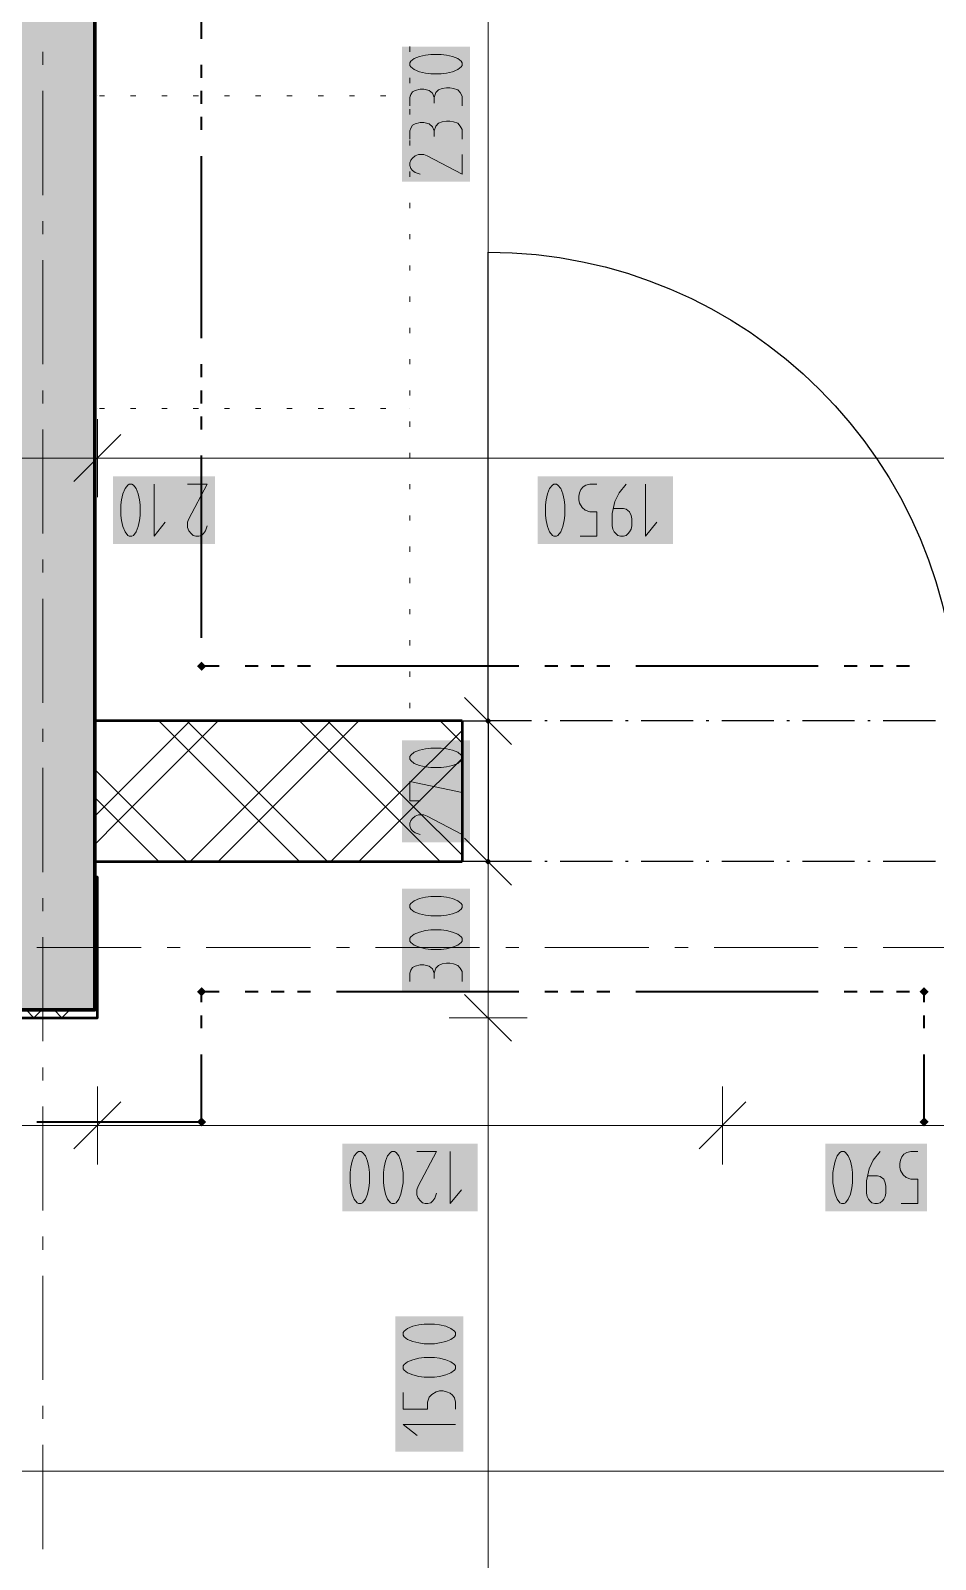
# Model space of a CAD drawing. Header units: millimetres. Extents: x 0 to 594, y 0 to 420.
# Drawn here: x 407.92 to 423.83, y 226.79 to 253.67 of the extents above; entities that cross this region are included whole.
import ezdxf

# ---------------------------------------------------------------- set-up
doc = ezdxf.new("R2010")
doc.units = ezdxf.units.MM
doc.header["$LTSCALE"] = 8
for name, color, linetype in [('PDF_Dvere', 7, 'Continuous'), ('PDF_Koty delkove', 7, 'Continuous'), ('PDF_Nabytek', 7, 'Continuous'), ('PDF_Osy hlavni', 7, 'Continuous'), ('PDF_Pozarni useky', 7, 'Continuous'), ('PDF_Steny akusticke', 7, 'Continuous'), ('PDF_Steny obvodove nosne', 7, 'Continuous')]:
    doc.layers.add(name, color=color, linetype=linetype)

msp = doc.modelspace()

# ---------------------------------------------------------------- linework, layer by layer
at = {"layer": 'PDF_Dvere', "lineweight": 25}
msp.add_lwpolyline([(416.728, 241.533), (415.962, 241.533), (415.962, 249.776, -0.414213), (424.205, 241.533)], format="xyb", dxfattribs=at)
msp.add_lwpolyline([(415.962, 239.06), (415.504, 239.06), (415.504, 241.533), (415.962, 241.533)], close=True, dxfattribs=at)
for points in [[(417.003, 241.533), (416.957, 241.533)], [(418.148, 241.533), (417.232, 241.533)], [(418.423, 241.533), (418.377, 241.533)], [(419.568, 241.533), (418.652, 241.533)], [(419.842, 241.533), (419.797, 241.533)], [(420.987, 241.533), (420.071, 241.533)], [(421.262, 241.533), (421.216, 241.533)], [(422.407, 241.533), (421.491, 241.533)], [(422.682, 241.533), (422.636, 241.533)], [(423.826, 241.533), (422.911, 241.533)], [(416.728, 239.06), (415.962, 239.06)], [(417.003, 239.06), (416.957, 239.06)], [(418.148, 239.061), (417.232, 239.06)], [(418.423, 239.061), (418.377, 239.061)], [(419.568, 239.061), (418.652, 239.061)], [(419.842, 239.061), (419.797, 239.061)], [(420.987, 239.061), (420.071, 239.061)], [(421.262, 239.061), (421.216, 239.061)], [(422.407, 239.061), (421.491, 239.061)], [(422.682, 239.061), (422.636, 239.061)], [(423.826, 239.061), (422.911, 239.061)]]:
    msp.add_lwpolyline(points, dxfattribs=at)
at = {"layer": 'PDF_Dvere', "lineweight": 25, "transparency": 33554559}
for points in [[(416.019, 241.533), (415.962, 241.476), (415.962, 241.591), (415.904, 241.533)], [(416.019, 239.06), (415.962, 239.003), (415.962, 239.118), (415.904, 239.06)]]:
    msp.add_solid(points, dxfattribs=at)
at = {"layer": 'PDF_Koty delkove', "lineweight": 18}
for points in [[(415.962, 145.412), (415.962, 191.116), (415.962, 194.686), (415.962, 196.014), (415.962, 217.354), (415.962, 219.827), (415.962, 222.575), (415.962, 236.313), (415.962, 239.06), (415.962, 241.533), (415.962, 262.873), (415.962, 264.201), (415.962, 313.476)], [(414.588, 252.351), (414.588, 252.497), (414.602, 252.547), (414.634, 252.595), (414.679, 252.62), (414.77, 252.644), (414.831, 252.644)], [(414.831, 252.644), (414.923, 252.62), (414.984, 252.571), (415.015, 252.497), (415.015, 252.4)], [(415.504, 252.351), (415.504, 252.522), (415.473, 252.583), (415.427, 252.632), (415.351, 252.656), (415.289, 252.668), (415.228, 252.668), (415.152, 252.656), (415.092, 252.632), (415.046, 252.583), (415.015, 252.497)], [(414.588, 251.764), (414.588, 251.91), (414.602, 251.959), (414.634, 252.008), (414.679, 252.033), (414.77, 252.057), (414.831, 252.057), (414.923, 252.033), (414.984, 251.984), (415.015, 251.91), (415.015, 251.813)], [(415.504, 251.764), (415.504, 251.935), (415.473, 251.995), (415.427, 252.045), (415.351, 252.069), (415.289, 252.081), (415.228, 252.081), (415.152, 252.069), (415.092, 252.045), (415.046, 251.995), (415.015, 251.91)], [(415.504, 251.494), (415.504, 251.151), (414.893, 251.47), (414.831, 251.494), (414.74, 251.494), (414.679, 251.47), (414.634, 251.433), (414.602, 251.397), (414.588, 251.347), (414.588, 251.299), (414.602, 251.25), (414.634, 251.213), (414.679, 251.176), (414.77, 251.151)], [(409.093, 246.843), (409.093, 246.156), (409.093, 245.469)], [(409.505, 246.568), (408.68, 245.744)], [(427.96, 246.156), (426.952, 246.156), (409.093, 246.156), (407.169, 246.156), (401.353, 246.156), (397.873, 246.156)], [(410.092, 245.698), (410.092, 244.782), (410.287, 245.026)], [(410.679, 245.698), (411.021, 245.698), (410.703, 245.087), (410.679, 245.026), (410.679, 244.934), (410.703, 244.874), (410.74, 244.828), (410.776, 244.797), (410.825, 244.782), (410.874, 244.782), (410.923, 244.797), (410.96, 244.828), (410.996, 244.874), (411.021, 244.964)], [(417.276, 245.529), (417.239, 245.621), (417.19, 245.682), (417.165, 245.698), (417.117, 245.698), (417.092, 245.682), (417.044, 245.621), (417.007, 245.529), (416.983, 245.422), (416.97, 245.331)], [(416.97, 245.331), (416.97, 245.147), (416.983, 245.057), (417.007, 244.95), (417.044, 244.858), (417.092, 244.797), (417.117, 244.782), (417.165, 244.782), (417.19, 244.797), (417.239, 244.858), (417.276, 244.95), (417.3, 245.057), (417.313, 245.147), (417.313, 245.331), (417.3, 245.422), (417.276, 245.529)], [(417.582, 244.782), (417.875, 244.782), (417.875, 245.209), (417.753, 245.209), (417.667, 245.24), (417.618, 245.286), (417.57, 245.362), (417.557, 245.422), (417.557, 245.484), (417.57, 245.545), (417.594, 245.605), (417.631, 245.651), (417.679, 245.682), (417.753, 245.698), (417.875, 245.698)], [(418.389, 245.698), (418.266, 245.545), (418.193, 245.392), (418.144, 245.179), (418.144, 244.964), (418.157, 244.904), (418.181, 244.858), (418.205, 244.828), (418.242, 244.797), (418.291, 244.782), (418.34, 244.782), (418.389, 244.797), (418.426, 244.828), (418.45, 244.858), (418.475, 244.904), (418.487, 244.964), (418.487, 245.087), (418.475, 245.147), (418.45, 245.209), (418.389, 245.255), (418.34, 245.27), (418.169, 245.27)], [(418.732, 245.698), (418.732, 244.782), (418.927, 245.026)], [(416.374, 241.121), (415.549, 241.945)], [(416.649, 241.533), (415.962, 241.533), (415.275, 241.533)], [(415.136, 241.055), (414.953, 241.055), (414.863, 241.043), (414.755, 241.019), (414.664, 240.982), (414.602, 240.934), (414.588, 240.909), (414.588, 240.86), (414.602, 240.835), (414.664, 240.787), (414.755, 240.75), (414.863, 240.725), (414.953, 240.713), (415.136, 240.713)], [(415.136, 240.713), (415.228, 240.725), (415.335, 240.75), (415.427, 240.787), (415.488, 240.835), (415.504, 240.86), (415.504, 240.909), (415.488, 240.934), (415.427, 240.982), (415.335, 241.019), (415.228, 241.043), (415.136, 241.055)], [(414.77, 240.126), (414.588, 240.126), (414.588, 240.468), (415.504, 240.273)], [(415.504, 239.881), (415.504, 239.539), (414.893, 239.857), (414.831, 239.881), (414.74, 239.881), (414.679, 239.857), (414.634, 239.82), (414.602, 239.784), (414.588, 239.734), (414.588, 239.686), (414.602, 239.637), (414.634, 239.6), (414.679, 239.564), (414.77, 239.539)], [(416.374, 238.648), (415.549, 239.473)], [(416.649, 239.06), (415.962, 239.06), (415.275, 239.06)], [(414.755, 238.409), (414.664, 238.372), (414.602, 238.323), (414.588, 238.298), (414.588, 238.25), (414.602, 238.225), (414.664, 238.177), (414.755, 238.14), (414.863, 238.115), (414.953, 238.103), (415.136, 238.103), (415.228, 238.115), (415.335, 238.14), (415.427, 238.177), (415.488, 238.225), (415.504, 238.25), (415.504, 238.298), (415.488, 238.323), (415.427, 238.372), (415.335, 238.409), (415.228, 238.433), (415.136, 238.445)], [(415.136, 238.445), (414.953, 238.445), (414.863, 238.433), (414.755, 238.409)], [(414.588, 236.953), (414.588, 237.1), (414.602, 237.149), (414.634, 237.198), (414.679, 237.223), (414.77, 237.247), (414.831, 237.247), (414.923, 237.223), (414.984, 237.173), (415.015, 237.1), (415.015, 237.002)], [(415.504, 236.953), (415.504, 237.124), (415.473, 237.185), (415.427, 237.234), (415.351, 237.259), (415.289, 237.271), (415.228, 237.271), (415.152, 237.259), (415.092, 237.234), (415.046, 237.185), (415.015, 237.1)], [(416.374, 235.901), (415.549, 236.725)], [(416.649, 236.313), (415.962, 236.313), (415.275, 236.313)], [(409.093, 235.107), (409.093, 234.42), (409.093, 233.733)], [(420.083, 235.107), (420.083, 234.42), (420.083, 233.733)], [(409.505, 234.832), (408.68, 234.008)], [(420.495, 234.832), (419.671, 234.008)], [(523.852, 234.42), (508.294, 234.42), (496.914, 234.42), (492.987, 234.42), (485.294, 234.42), (472.287, 234.42), (466.793, 234.42), (457.634, 234.42), (456.306, 234.42), (425.487, 234.42), (420.083, 234.42), (409.093, 234.42), (398.881, 234.42)], [(414.123, 233.595), (414.123, 233.412), (414.135, 233.321), (414.159, 233.214), (414.196, 233.122), (414.245, 233.061), (414.27, 233.046), (414.318, 233.046), (414.343, 233.061), (414.391, 233.122), (414.428, 233.214), (414.453, 233.321), (414.466, 233.412), (414.466, 233.595), (414.453, 233.686), (414.428, 233.794), (414.391, 233.885), (414.343, 233.946), (414.318, 233.962), (414.27, 233.962), (414.245, 233.946)], [(414.245, 233.946), (414.196, 233.885), (414.159, 233.794), (414.135, 233.686), (414.123, 233.595)], [(414.71, 233.962), (415.053, 233.962), (414.734, 233.351), (414.71, 233.29), (414.71, 233.198), (414.734, 233.138), (414.771, 233.092), (414.807, 233.061), (414.857, 233.046), (414.905, 233.046), (414.954, 233.061), (414.991, 233.092), (415.028, 233.138), (415.053, 233.228)], [(415.297, 233.962), (415.297, 233.046), (415.492, 233.29)], [(422.295, 233.122), (422.332, 233.214), (422.357, 233.321), (422.369, 233.412), (422.369, 233.595), (422.357, 233.686), (422.332, 233.794), (422.295, 233.885), (422.247, 233.946), (422.222, 233.962), (422.173, 233.962), (422.148, 233.946), (422.1, 233.885), (422.063, 233.794), (422.039, 233.686), (422.026, 233.595)], [(422.858, 233.962), (422.735, 233.809), (422.662, 233.656), (422.613, 233.443), (422.613, 233.228), (422.626, 233.168), (422.65, 233.122), (422.674, 233.092), (422.711, 233.061), (422.76, 233.046), (422.809, 233.046), (422.858, 233.061), (422.895, 233.092), (422.919, 233.122), (422.944, 233.168), (422.956, 233.228), (422.956, 233.351), (422.944, 233.412), (422.919, 233.473), (422.858, 233.519), (422.809, 233.534), (422.638, 233.534)], [(423.225, 233.046), (423.518, 233.046), (423.518, 233.473), (423.396, 233.473), (423.311, 233.504), (423.261, 233.55), (423.213, 233.626), (423.201, 233.686), (423.201, 233.748), (423.213, 233.809), (423.237, 233.87), (423.274, 233.915), (423.322, 233.946), (423.396, 233.962), (423.518, 233.962)], [(422.026, 233.595), (422.026, 233.412), (422.039, 233.321), (422.063, 233.214), (422.1, 233.122), (422.148, 233.061), (422.173, 233.046), (422.222, 233.046), (422.247, 233.061), (422.295, 233.122)], [(415.019, 230.924), (414.836, 230.924), (414.745, 230.912), (414.638, 230.887), (414.546, 230.851), (414.485, 230.802), (414.47, 230.777), (414.47, 230.729), (414.485, 230.704), (414.546, 230.656), (414.638, 230.619), (414.745, 230.594), (414.836, 230.581), (415.019, 230.581), (415.11, 230.594), (415.218, 230.619), (415.309, 230.656), (415.371, 230.704), (415.386, 230.729), (415.386, 230.777), (415.371, 230.802), (415.309, 230.851)], [(415.309, 230.851), (415.218, 230.887), (415.11, 230.912), (415.019, 230.924)], [(414.47, 229.726), (414.47, 229.432), (414.897, 229.432), (414.897, 229.555), (414.928, 229.64), (414.974, 229.689), (415.05, 229.737), (415.11, 229.75), (415.172, 229.75), (415.233, 229.737)], [(415.233, 229.737), (415.294, 229.713), (415.339, 229.677), (415.371, 229.628), (415.386, 229.555), (415.386, 229.432)], [(415.386, 229.163), (414.47, 229.163), (414.714, 228.968)], [(492.987, 228.341), (475.377, 228.341), (472.422, 228.341), (457.634, 228.341), (456.306, 228.341), (177.604, 228.341)]]:
    msp.add_lwpolyline(points, dxfattribs=at)
for points in [[(415.136, 253.255), (414.953, 253.255), (414.863, 253.243), (414.755, 253.219), (414.664, 253.182), (414.602, 253.134), (414.588, 253.109), (414.588, 253.06), (414.602, 253.035), (414.664, 252.987), (414.755, 252.95), (414.863, 252.925), (414.953, 252.913), (415.136, 252.913), (415.228, 252.925), (415.335, 252.95), (415.427, 252.987), (415.488, 253.035), (415.504, 253.06), (415.504, 253.109), (415.488, 253.134), (415.427, 253.182), (415.335, 253.219), (415.228, 253.243)], [(409.504, 245.331), (409.504, 245.147), (409.517, 245.057), (409.541, 244.95), (409.578, 244.858), (409.626, 244.797), (409.651, 244.782), (409.7, 244.782), (409.725, 244.797), (409.773, 244.858), (409.81, 244.95), (409.835, 245.057), (409.847, 245.147), (409.847, 245.331), (409.835, 245.422), (409.81, 245.529), (409.773, 245.621), (409.725, 245.682), (409.7, 245.698), (409.651, 245.698), (409.626, 245.682), (409.578, 245.621), (409.541, 245.529), (409.517, 245.422)], [(415.136, 237.858), (414.953, 237.858), (414.863, 237.846), (414.755, 237.821), (414.664, 237.785), (414.602, 237.736), (414.588, 237.711), (414.588, 237.663), (414.602, 237.638), (414.664, 237.59), (414.755, 237.553), (414.863, 237.528), (414.953, 237.515), (415.136, 237.515), (415.228, 237.528), (415.335, 237.553), (415.427, 237.59), (415.488, 237.638), (415.504, 237.663), (415.504, 237.711), (415.488, 237.736), (415.427, 237.785), (415.335, 237.821), (415.228, 237.846)], [(413.536, 233.595), (413.536, 233.412), (413.548, 233.321), (413.572, 233.214), (413.609, 233.122), (413.658, 233.061), (413.682, 233.046), (413.731, 233.046), (413.756, 233.061), (413.804, 233.122), (413.841, 233.214), (413.866, 233.321), (413.878, 233.412), (413.878, 233.595), (413.866, 233.686), (413.841, 233.794), (413.804, 233.885), (413.756, 233.946), (413.731, 233.962), (413.682, 233.962), (413.658, 233.946), (413.609, 233.885), (413.572, 233.794), (413.548, 233.686)], [(415.019, 230.337), (414.836, 230.337), (414.745, 230.325), (414.638, 230.3), (414.546, 230.264), (414.485, 230.215), (414.47, 230.19), (414.47, 230.142), (414.485, 230.117), (414.546, 230.068), (414.638, 230.032), (414.745, 230.007), (414.836, 229.994), (415.019, 229.994), (415.11, 230.007), (415.218, 230.032), (415.309, 230.068), (415.371, 230.117), (415.386, 230.142), (415.386, 230.19), (415.371, 230.215), (415.309, 230.264), (415.218, 230.3), (415.11, 230.325)]]:
    msp.add_lwpolyline(points, close=True, dxfattribs=at)
at = {"layer": 'PDF_Koty delkove', "color": 7, "lineweight": 18, "true_color": 0xffffff, "transparency": 33554559}
for points in [[(415.641, 251.014), (415.641, 253.393), (414.45, 251.014), (414.45, 253.393)], [(411.159, 245.835), (409.367, 245.835), (411.159, 244.645), (409.367, 244.645)], [(419.212, 245.835), (416.833, 245.835), (419.212, 244.645), (416.833, 244.645)], [(415.641, 239.401), (415.641, 241.193), (414.45, 239.401), (414.45, 241.193)], [(415.641, 236.791), (415.641, 238.582), (414.45, 236.791), (414.45, 238.582)], [(415.777, 234.099), (413.399, 234.099), (415.777, 232.909), (413.399, 232.909)], [(423.681, 234.099), (421.889, 234.099), (423.681, 232.909), (421.889, 232.909)], [(415.524, 228.683), (415.524, 231.061), (414.333, 228.683), (414.333, 231.061)]]:
    msp.add_solid(points, dxfattribs=at)
at = {"layer": 'PDF_Nabytek', "lineweight": 13}
for points in [[(414.588, 253.3), (414.588, 253.392)], [(414.588, 252.751), (414.588, 252.842)], [(409.093, 252.524), (409.093, 252.524)], [(409.219, 252.524), (409.127, 252.524)], [(409.769, 252.524), (409.677, 252.524)], [(410.318, 252.524), (410.226, 252.524)], [(410.868, 252.524), (410.776, 252.524)], [(411.417, 252.524), (411.326, 252.524)], [(411.967, 252.524), (411.875, 252.524)], [(412.516, 252.524), (412.425, 252.524)], [(413.066, 252.524), (412.974, 252.524)], [(413.615, 252.524), (413.524, 252.524)], [(414.165, 252.524), (414.073, 252.524)], [(414.588, 252.524), (414.588, 252.524)], [(414.588, 252.201), (414.588, 252.293)], [(414.588, 251.652), (414.588, 251.743)], [(414.588, 251.102), (414.588, 251.194)], [(414.588, 250.553), (414.588, 250.644)], [(414.588, 250.003), (414.588, 250.095)], [(414.588, 249.454), (414.588, 249.545)], [(414.588, 248.904), (414.588, 248.996)], [(414.588, 248.354), (414.588, 248.446)], [(414.588, 247.805), (414.588, 247.897)], [(414.588, 247.255), (414.588, 247.347)], [(409.093, 247.029), (409.093, 247.029)], [(409.219, 247.029), (409.127, 247.029)], [(409.769, 247.029), (409.677, 247.029)], [(410.318, 247.029), (410.226, 247.029)], [(410.868, 247.029), (410.776, 247.029)], [(411.417, 247.029), (411.326, 247.029)], [(411.967, 247.029), (411.875, 247.029)], [(412.516, 247.029), (412.425, 247.029)], [(413.066, 247.029), (412.974, 247.029)], [(413.615, 247.029), (413.524, 247.029)], [(414.165, 247.029), (414.073, 247.029)], [(414.588, 247.029), (414.588, 247.029)], [(414.588, 246.706), (414.588, 246.797)], [(414.588, 246.156), (414.588, 246.248)], [(414.588, 245.607), (414.588, 245.698)], [(414.588, 245.057), (414.588, 245.149)], [(414.588, 244.508), (414.588, 244.599)], [(414.588, 243.958), (414.588, 244.05)], [(414.588, 243.409), (414.588, 243.5)], [(414.588, 242.859), (414.588, 242.951)], [(414.588, 242.31), (414.588, 242.401)], [(414.588, 241.76), (414.588, 241.852)], [(414.588, 241.533), (414.588, 241.533)]]:
    msp.add_lwpolyline(points, dxfattribs=at)
at = {"layer": 'PDF_Osy hlavni', "lineweight": 18}
for points in [[(408.131, 253.071), (408.131, 253.3)], [(408.131, 250.782), (408.131, 252.613)], [(408.131, 250.095), (408.131, 250.324)], [(408.131, 247.805), (408.131, 249.637)], [(408.131, 247.118), (408.131, 247.347)], [(408.131, 244.828), (408.131, 246.66)], [(408.131, 244.141), (408.131, 244.37)], [(408.131, 241.852), (408.131, 243.683)], [(408.131, 241.165), (408.131, 241.394)], [(408.131, 238.875), (408.131, 240.707)], [(408.131, 238.188), (408.131, 238.417)], [(408.131, 235.899), (408.131, 237.73)], [(409.86, 237.549), (408.028, 237.549)], [(410.547, 237.549), (410.318, 237.549)], [(412.837, 237.549), (411.005, 237.549)], [(413.524, 237.549), (413.295, 237.549)], [(415.813, 237.549), (413.982, 237.549)], [(416.5, 237.549), (416.271, 237.549)], [(418.79, 237.549), (416.958, 237.549)], [(419.477, 237.549), (419.248, 237.549)], [(421.767, 237.549), (419.935, 237.549)], [(422.453, 237.549), (422.224, 237.549)], [(424.743, 237.549), (422.911, 237.549)], [(408.131, 235.212), (408.131, 235.441)], [(408.131, 232.922), (408.131, 234.754)], [(408.131, 232.235), (408.131, 232.464)], [(408.131, 229.945), (408.131, 231.777)], [(408.131, 229.258), (408.131, 229.487)], [(408.131, 226.969), (408.131, 228.8)]]:
    msp.add_lwpolyline(points, dxfattribs=at)
at = {"layer": 'PDF_Pozarni useky', "lineweight": 35}
for points in [[(410.924, 253.529), (410.924, 256.735)], [(410.924, 252.842), (410.924, 253.071)], [(410.924, 252.384), (410.924, 252.613)], [(410.924, 251.926), (410.924, 252.155)], [(410.924, 248.263), (410.924, 251.468)], [(410.924, 247.576), (410.924, 247.805)], [(410.924, 247.118), (410.924, 247.347)], [(410.924, 246.66), (410.924, 246.889)], [(410.924, 242.997), (410.924, 246.202)], [(410.924, 242.495), (410.924, 242.539)], [(411.234, 242.495), (410.924, 242.495)], [(411.921, 242.495), (411.692, 242.495)], [(412.379, 242.495), (412.15, 242.495)], [(412.837, 242.495), (412.608, 242.495)], [(416.5, 242.495), (413.295, 242.495)], [(417.187, 242.495), (416.958, 242.495)], [(417.645, 242.495), (417.416, 242.495)], [(418.103, 242.495), (417.874, 242.495)], [(421.767, 242.495), (418.561, 242.495)], [(422.453, 242.495), (422.224, 242.495)], [(422.911, 242.495), (422.682, 242.495)], [(423.369, 242.495), (423.14, 242.495)], [(410.924, 236.585), (410.924, 236.771)], [(411.234, 236.771), (410.924, 236.771)], [(411.921, 236.771), (411.692, 236.771)], [(412.379, 236.771), (412.15, 236.771)], [(412.837, 236.771), (412.608, 236.771)], [(416.5, 236.771), (413.295, 236.771)], [(417.187, 236.771), (416.958, 236.771)], [(417.645, 236.771), (417.416, 236.771)], [(418.103, 236.771), (417.874, 236.771)], [(421.767, 236.771), (418.561, 236.771)], [(422.453, 236.771), (422.224, 236.771)], [(422.911, 236.771), (422.682, 236.771)], [(423.369, 236.771), (423.14, 236.771)], [(423.628, 236.585), (423.628, 236.771)], [(410.924, 236.128), (410.924, 236.356)], [(423.628, 236.128), (423.628, 236.356)], [(408.028, 234.481), (410.924, 234.481), (410.924, 235.67)], [(423.628, 234.481), (423.628, 235.67)]]:
    msp.add_lwpolyline(points, dxfattribs=at)
at = {"layer": 'PDF_Pozarni useky', "lineweight": 35, "transparency": 33554559}
for points in [[(410.924, 242.415), (410.844, 242.495), (411.004, 242.495), (410.924, 242.575)], [(411.004, 242.495), (410.924, 242.415), (410.924, 242.575), (410.844, 242.495)], [(410.924, 236.691), (410.844, 236.771), (411.004, 236.771), (410.924, 236.851)], [(411.004, 236.771), (410.924, 236.691), (410.924, 236.851), (410.844, 236.771)], [(423.708, 236.771), (423.628, 236.691), (423.628, 236.851), (423.547, 236.771)], [(423.628, 236.691), (423.547, 236.771), (423.708, 236.771), (423.628, 236.851)], [(410.924, 234.401), (410.844, 234.481), (411.004, 234.481), (410.924, 234.561)], [(411.004, 234.481), (410.924, 234.401), (410.924, 234.561), (410.844, 234.481)], [(423.708, 234.481), (423.628, 234.401), (423.628, 234.561), (423.547, 234.481)], [(423.628, 234.401), (423.547, 234.481), (423.708, 234.481), (423.628, 234.561)]]:
    msp.add_solid(points, dxfattribs=at)
at = {"layer": 'PDF_Steny akusticke', "lineweight": 9}
for points in [[(409.047, 239.363), (409.459, 239.775), (409.706, 240.022), (411.217, 241.533)], [(409.459, 240.269), (410.723, 241.533)], [(412.646, 239.06), (411.932, 239.775), (411.685, 240.022), (410.173, 241.533)], [(413.141, 239.06), (412.179, 240.022), (411.932, 240.269), (410.668, 241.533)], [(411.217, 239.06), (411.932, 239.775), (412.179, 240.022), (413.69, 241.533)], [(411.932, 240.269), (413.196, 241.533)], [(415.119, 239.06), (414.405, 239.775), (414.157, 240.022), (412.646, 241.533)], [(415.504, 239.17), (414.652, 240.022), (414.405, 240.269), (413.141, 241.533)], [(415.504, 241.149), (415.119, 241.533)], [(414.405, 240.269), (415.504, 241.368)], [(410.668, 239.06), (409.706, 240.022), (409.459, 240.269), (409.047, 240.682)], [(413.69, 239.06), (414.405, 239.775), (414.652, 240.022), (415.504, 240.874)], [(409.047, 239.857), (409.212, 240.022), (409.459, 240.269)], [(410.173, 239.06), (409.459, 239.775), (409.212, 240.022), (409.047, 240.187)], [(411.685, 240.022), (411.932, 240.269)], [(414.157, 240.022), (414.405, 240.269)], [(410.723, 239.06), (411.685, 240.022)], [(413.196, 239.06), (414.157, 240.022)], [(409.093, 238.163), (409.047, 238.209)], [(409.093, 237.668), (409.047, 237.714)], [(409.047, 237.384), (409.093, 237.43)], [(409.047, 236.89), (409.093, 236.936)], [(408.113, 236.45), (407.975, 236.313), (407.838, 236.45)], [(408.607, 236.45), (408.47, 236.313), (408.332, 236.45)]]:
    msp.add_lwpolyline(points, dxfattribs=at)
at = {"layer": 'PDF_Steny akusticke', "lineweight": 50}
for points in [[(415.504, 241.533), (414.405, 241.533), (409.093, 241.533), (409.047, 241.533), (409.047, 239.06), (409.093, 239.06), (414.405, 239.06), (415.504, 239.06)], [(415.504, 241.533), (415.504, 239.06)], [(401.353, 236.313), (409.093, 236.313), (409.093, 238.786), (409.047, 238.786), (409.047, 236.45), (407.215, 236.45), (407.215, 238.786), (407.169, 238.786), (401.353, 238.786)]]:
    msp.add_lwpolyline(points, dxfattribs=at)
at = {"layer": 'PDF_Steny obvodove nosne', "lineweight": 70}
msp.add_lwpolyline([(407.215, 313.613), (407.215, 238.786), (407.215, 236.45), (409.047, 236.45), (409.047, 238.786), (409.047, 239.06), (409.047, 241.533), (409.047, 262.873), (409.047, 264.201), (409.047, 313.476), (409.047, 315.628), (407.215, 315.628)], dxfattribs=at)
at = {"layer": 'PDF_Steny obvodove nosne', "color": 9, "lineweight": 9, "true_color": 0xc0c0c0, "transparency": 33554559}
msp.add_solid([(409.047, 236.45), (409.047, 315.628), (407.215, 236.45), (407.215, 315.628)], dxfattribs=at)

doc.saveas('drawing.dxf')
